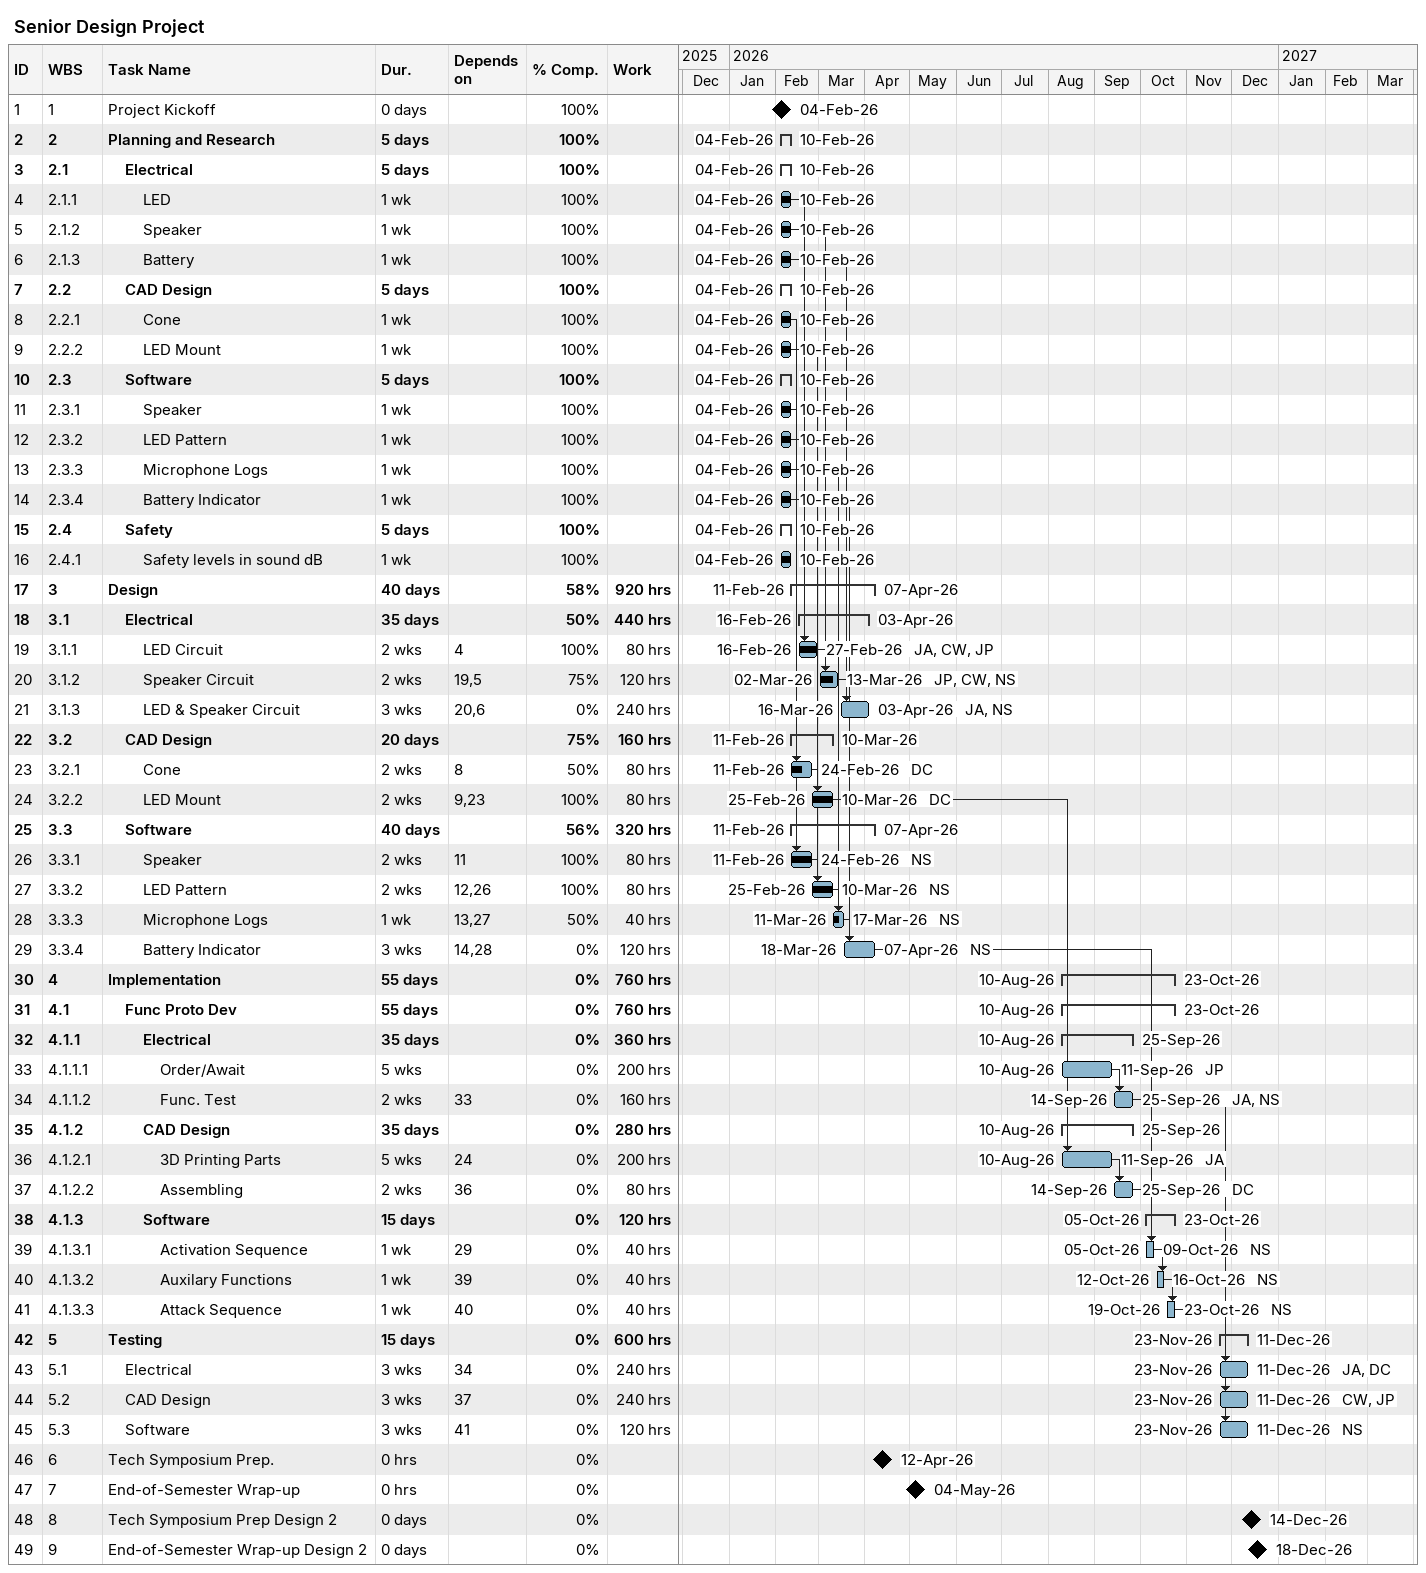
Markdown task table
Senior Design Project

| ID | WBS | Task | Duration | Start | Finish | Predecessors | Resources | % complete | Work (h) |
|---|---|---|---|---|---|---|---|---|---|
| 1 | 1 | Project Kickoff | 0d | 2026-02-04 | 2026-02-04 |  |  | 100 |  |
| 2 | 2 | **Planning and Research** | 5d | 2026-02-04 | 2026-02-10 |  |  | 100 |  |
| 3 | 2.1 | **Electrical** | 5d | 2026-02-04 | 2026-02-10 |  |  | 100 |  |
| 4 | 2.1.1 | LED | 1w | 2026-02-04 | 2026-02-10 |  |  | 100 |  |
| 5 | 2.1.2 | Speaker | 1w | 2026-02-04 | 2026-02-10 |  |  | 100 |  |
| 6 | 2.1.3 | Battery | 1w | 2026-02-04 | 2026-02-10 |  |  | 100 |  |
| 7 | 2.2 | **CAD Design** | 5d | 2026-02-04 | 2026-02-10 |  |  | 100 |  |
| 8 | 2.2.1 | Cone | 1w | 2026-02-04 | 2026-02-10 |  |  | 100 |  |
| 9 | 2.2.2 | LED Mount | 1w | 2026-02-04 | 2026-02-10 |  |  | 100 |  |
| 10 | 2.3 | **Software** | 5d | 2026-02-04 | 2026-02-10 |  |  | 100 |  |
| 11 | 2.3.1 | Speaker | 1w | 2026-02-04 | 2026-02-10 |  |  | 100 |  |
| 12 | 2.3.2 | LED Pattern | 1w | 2026-02-04 | 2026-02-10 |  |  | 100 |  |
| 13 | 2.3.3 | Microphone Logs | 1w | 2026-02-04 | 2026-02-10 |  |  | 100 |  |
| 14 | 2.3.4 | Battery Indicator | 1w | 2026-02-04 | 2026-02-10 |  |  | 100 |  |
| 15 | 2.4 | **Safety** | 5d | 2026-02-04 | 2026-02-10 |  |  | 100 |  |
| 16 | 2.4.1 | Safety levels in sound dB | 1w | 2026-02-04 | 2026-02-10 |  |  | 100 |  |
| 17 | 3 | **Design** | 40d | 2026-02-11 | 2026-04-07 |  |  | 58 | 920 |
| 18 | 3.1 | **Electrical** | 35d | 2026-02-16 | 2026-04-03 |  |  | 50 | 440 |
| 19 | 3.1.1 | LED Circuit | 2w | 2026-02-16 | 2026-02-27 | 4 | JA, CW, JP | 100 | 80 |
| 20 | 3.1.2 | Speaker Circuit | 2w | 2026-03-02 | 2026-03-13 | 19, 5 | JP, CW, NS | 75 | 120 |
| 21 | 3.1.3 | LED & Speaker Circuit | 3w | 2026-03-16 | 2026-04-03 | 20, 6 | JA, NS | 0 | 240 |
| 22 | 3.2 | **CAD Design** | 20d | 2026-02-11 | 2026-03-10 |  |  | 75 | 160 |
| 23 | 3.2.1 | Cone | 2w | 2026-02-11 | 2026-02-24 | 8 | DC | 50 | 80 |
| 24 | 3.2.2 | LED Mount | 2w | 2026-02-25 | 2026-03-10 | 9, 23 | DC | 100 | 80 |
| 25 | 3.3 | **Software** | 40d | 2026-02-11 | 2026-04-07 |  |  | 56 | 320 |
| 26 | 3.3.1 | Speaker | 2w | 2026-02-11 | 2026-02-24 | 11 | NS | 100 | 80 |
| 27 | 3.3.2 | LED Pattern | 2w | 2026-02-25 | 2026-03-10 | 12, 26 | NS | 100 | 80 |
| 28 | 3.3.3 | Microphone Logs | 1w | 2026-03-11 | 2026-03-17 | 13, 27 | NS | 50 | 40 |
| 29 | 3.3.4 | Battery Indicator | 3w | 2026-03-18 | 2026-04-07 | 14, 28 | NS | 0 | 120 |
| 30 | 4 | **Implementation** | 55d | 2026-08-10 | 2026-10-23 |  |  | 0 | 760 |
| 31 | 4.1 | **Func Proto Dev** | 55d | 2026-08-10 | 2026-10-23 |  |  | 0 | 760 |
| 32 | 4.1.1 | **Electrical** | 35d | 2026-08-10 | 2026-09-25 |  |  | 0 | 360 |
| 33 | 4.1.1.1 | Order/Await | 5w | 2026-08-10 | 2026-09-11 |  | JP | 0 | 200 |
| 34 | 4.1.1.2 | Func. Test | 2w | 2026-09-14 | 2026-09-25 | 33 | JA, NS | 0 | 160 |
| 35 | 4.1.2 | **CAD Design** | 35d | 2026-08-10 | 2026-09-25 |  |  | 0 | 280 |
| 36 | 4.1.2.1 | 3D Printing Parts | 5w | 2026-08-10 | 2026-09-11 | 24 | JA | 0 | 200 |
| 37 | 4.1.2.2 | Assembling | 2w | 2026-09-14 | 2026-09-25 | 36 | DC | 0 | 80 |
| 38 | 4.1.3 | **Software** | 15d | 2026-10-05 | 2026-10-23 |  |  | 0 | 120 |
| 39 | 4.1.3.1 | Activation Sequence | 1w | 2026-10-05 | 2026-10-09 | 29 | NS | 0 | 40 |
| 40 | 4.1.3.2 | Auxilary Functions | 1w | 2026-10-12 | 2026-10-16 | 39 | NS | 0 | 40 |
| 41 | 4.1.3.3 | Attack Sequence | 1w | 2026-10-19 | 2026-10-23 | 40 | NS | 0 | 40 |
| 42 | 5 | **Testing** | 15d | 2026-11-23 | 2026-12-11 |  |  | 0 | 600 |
| 43 | 5.1 | Electrical | 3w | 2026-11-23 | 2026-12-11 | 34 | JA, DC | 0 | 240 |
| 44 | 5.2 | CAD Design | 3w | 2026-11-23 | 2026-12-11 | 37 | CW, JP | 0 | 240 |
| 45 | 5.3 | Software | 3w | 2026-11-23 | 2026-12-11 | 41 | NS | 0 | 120 |
| 46 | 6 | Tech Symposium Prep. | 0h | 2026-04-12 | 2026-04-12 |  |  | 0 |  |
| 47 | 7 | End-of-Semester Wrap-up | 0h | 2026-05-04 | 2026-05-04 |  |  | 0 |  |
| 48 | 8 | Tech Symposium Prep Design 2 | 0d | 2026-12-14 | 2026-12-14 |  |  | 0 |  |
| 49 | 9 | End-of-Semester Wrap-up Design 2 | 0d | 2026-12-18 | 2026-12-18 |  |  | 0 |  |
